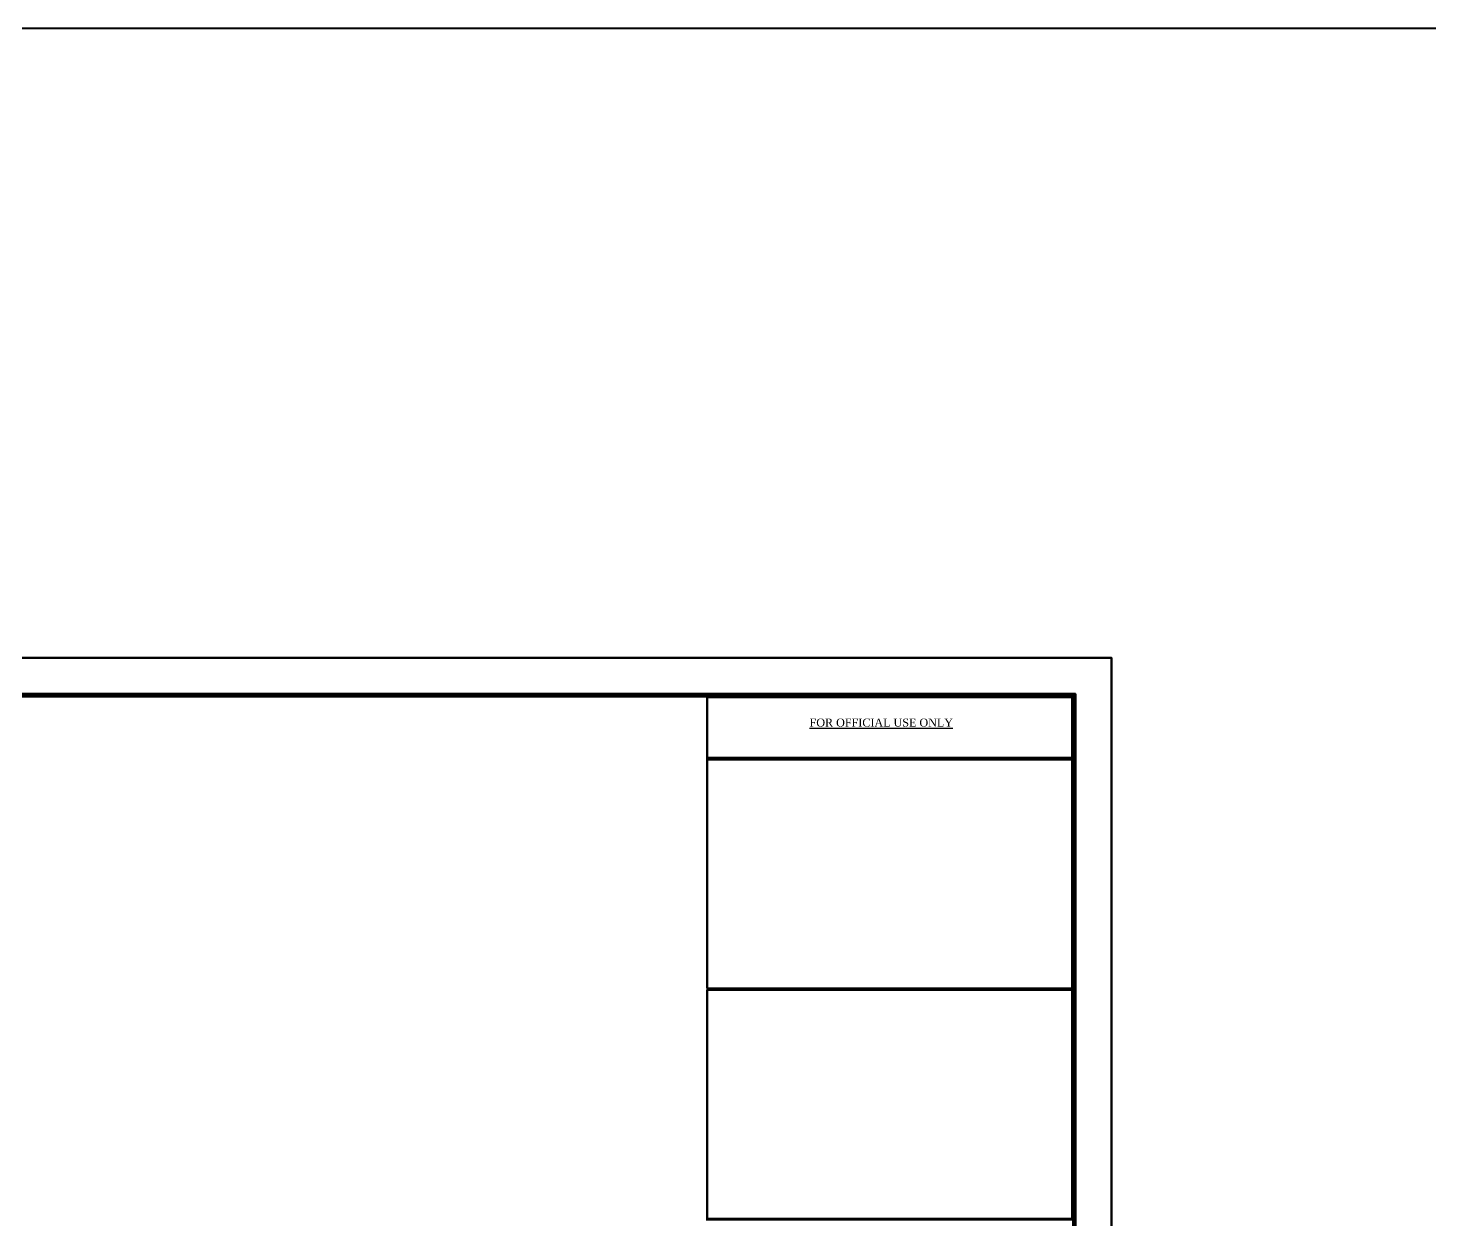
# Model space of a CAD drawing. Header units: feet. Extents: x 4160 to 31260, y -20219 to -1382.
# Drawn here: x 18712 to 20463, y -4552 to -3062 of the extents above; entities that cross this region are included whole.
import ezdxf

# ---------------------------------------------------------------- set-up
doc = ezdxf.new("R2010")
doc.units = ezdxf.units.FT
doc.header["$LTSCALE"] = 50
doc.header["$MEASUREMENT"] = 0
doc.layers.add('SHEETS', color=7, linetype='Continuous', lineweight=60)
doc.layers.add('wall', color=6, linetype='Continuous', lineweight=40)
doc.layers.add('Text', color=7, linetype='Continuous')
doc.styles.add('7 INCH', font='times.ttf', dxfattribs={"height": 7})

msp = doc.modelspace()

# ---------------------------------------------------------------- linework, layer by layer
at = {"layer": 'SHEETS'}
for p, q in [((19558.97, -3975.63), (20017.32, -3975.63)), ((19558.97, -4551.63), (20017.32, -4551.63))]:
    msp.add_line(p, q, dxfattribs=at)
at = {"layer": 'SHEETS', "color": 8}
msp.add_lwpolyline([(16897.32, -3849.63), (20065.32, -3849.63), (20065.32, -6087.63), (16897.32, -6087.63)], close=True, dxfattribs=at)
at = {"layer": 'SHEETS'}
for points in [[(16990.32, -3894.63), (20020.32, -3894.63), (20020.32, -6042.63), (16990.32, -6042.63)], [(16991.32, -3895.63), (20019.32, -3895.63), (20019.32, -6041.63), (16991.32, -6041.63)], [(16992.32, -3896.63), (20018.32, -3896.63), (20018.32, -6040.63), (16992.32, -6040.63)], [(16993.32, -3897.63), (20017.32, -3897.63), (20017.32, -6039.63), (16993.32, -6039.63)], [(19559.97, -3898.63), (20016.32, -3898.63), (20016.32, -3974.63), (19559.97, -3974.63)], [(19559.97, -4262.63), (20016.32, -4262.63), (20016.32, -3976.63), (19559.97, -3976.63)], [(19559.97, -4550.63), (20016.32, -4550.63), (20016.32, -4264.63), (19559.97, -4264.63)]]:
    msp.add_lwpolyline(points, close=True, dxfattribs=at)
at = {"layer": 'wall', "ltscale": 0.1}
msp.add_lwpolyline([(15162.42, -3062.27), (27750.98, -3062.27), (27750.98, -9386.97), (15162.42, -9386.97)], close=True, dxfattribs=at)

# ---------------------------------------------------------------- texts
at = {"layer": 'Text', "insert": (19688.08, -3925.44), "char_height": 10, "width": 189, "attachment_point": 1, "style": '7 INCH'}
msp.add_mtext('{\\LFOR OFFICIAL USE ONLY}', dxfattribs=at)

doc.saveas('drawing.dxf')
